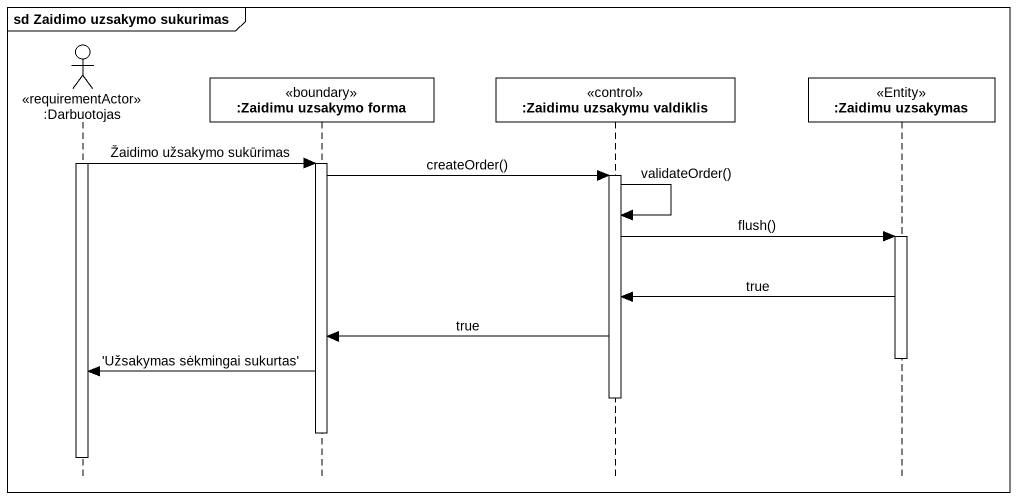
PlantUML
@startuml
mainframe sd Zaidimo uzsakymo sukurimas
hide footbox
actor ":Darbuotojas" as Darbuotojas <<requirementActor>>
participant ":Zaidimu uzsakymo forma" as Zaidimu_uzsakymo_forma <<boundary>>
participant ":Zaidimu uzsakymu valdiklis" as Zaidimu_uzsakymu_valdiklis <<control>>
participant ":Zaidimu uzsakymas" as Zaidimu_uzsakymas <<Entity>>

activate Darbuotojas
Darbuotojas -> Zaidimu_uzsakymo_forma : Žaidimo užsakymo sukūrimas
activate Zaidimu_uzsakymo_forma
Zaidimu_uzsakymo_forma -> Zaidimu_uzsakymu_valdiklis : createOrder()
activate Zaidimu_uzsakymu_valdiklis
Zaidimu_uzsakymu_valdiklis -> Zaidimu_uzsakymu_valdiklis : validateOrder()
Zaidimu_uzsakymu_valdiklis -> Zaidimu_uzsakymas : flush()
activate Zaidimu_uzsakymas
Zaidimu_uzsakymas -> Zaidimu_uzsakymu_valdiklis : true
Zaidimu_uzsakymu_valdiklis -> Zaidimu_uzsakymo_forma : true
deactivate Zaidimu_uzsakymas
Zaidimu_uzsakymo_forma -> Darbuotojas : 'Užsakymas sėkmingai sukurtas'
deactivate Zaidimu_uzsakymu_valdiklis
deactivate Zaidimu_uzsakymo_forma
deactivate Darbuotojas
@enduml
